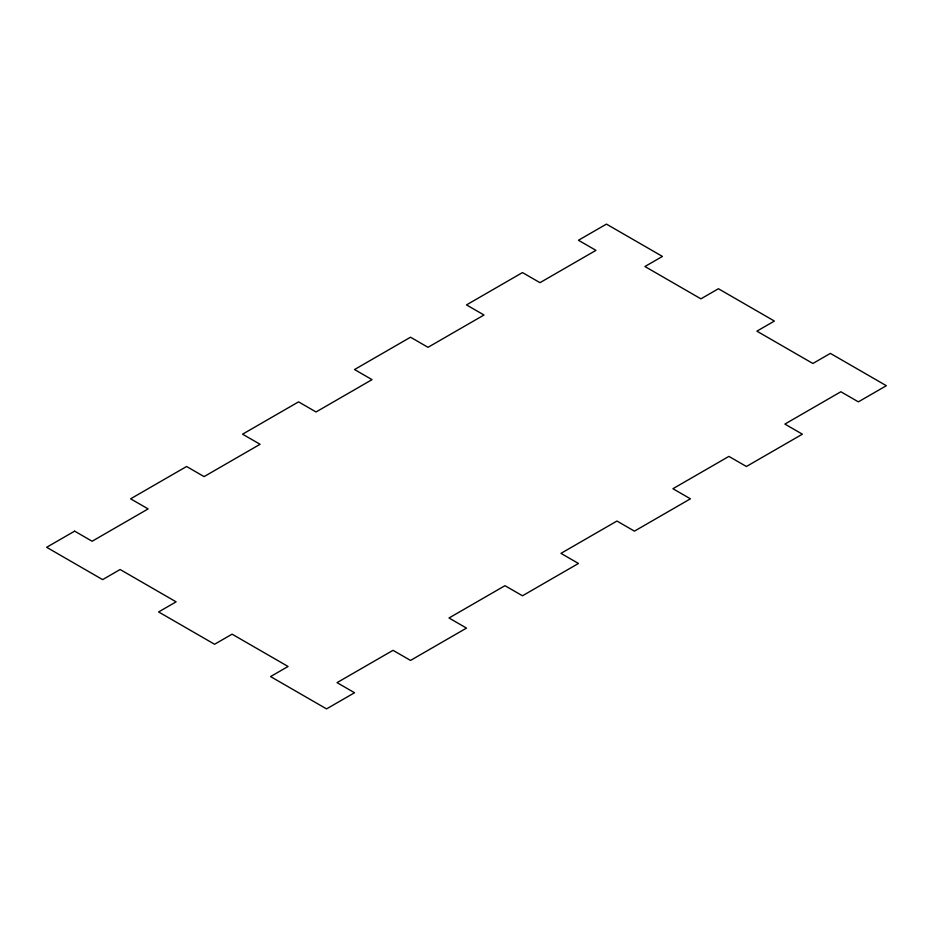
<?xml version="1.0" encoding="UTF-8"?>
<svg xmlns="http://www.w3.org/2000/svg" width="933" height="933" viewBox="0 0 933 933"><rect width="100%" height="100%" fill="white"/><g stroke="black" fill="none" stroke-linecap="round" stroke-linejoin="round"><path stroke-width="1.4" d="M74.64 531.145L46.65 547.298L102.63 579.615L120.124 569.515L176.104 601.843L158.61 611.943L214.59 644.26L232.084 634.16L288.064 666.477L270.57 676.577L326.55 708.893L354.54 692.741L337.046 682.641L393.026 650.324L410.52 660.424L466.5 628.096L449.006 617.996L504.986 585.679L522.48 595.779L578.46 563.462L560.966 553.362L616.946 521.034L634.44 531.145L690.42 498.817L672.926 488.717L728.906 456.4L746.4 466.5L802.38 434.183L784.886 424.083L840.866 391.755L858.36 401.855L886.35 385.702L830.37 353.385L812.876 363.485L756.896 331.157L774.39 321.057L718.41 288.74L700.916 298.84L644.936 266.523L662.43 256.423L606.45 224.107L578.46 240.259L595.954 250.359L539.974 282.676L522.48 272.576L466.5 304.904L483.994 315.004L428.014 347.321L410.52 337.221L354.54 369.538L372.034 379.638L316.054 411.966L298.56 401.855L242.58 434.183L260.074 444.283L204.094 476.6L186.6 466.5L130.62 498.817L148.114 508.917L92.134 541.245L74.64 531.145"/></g></svg>
